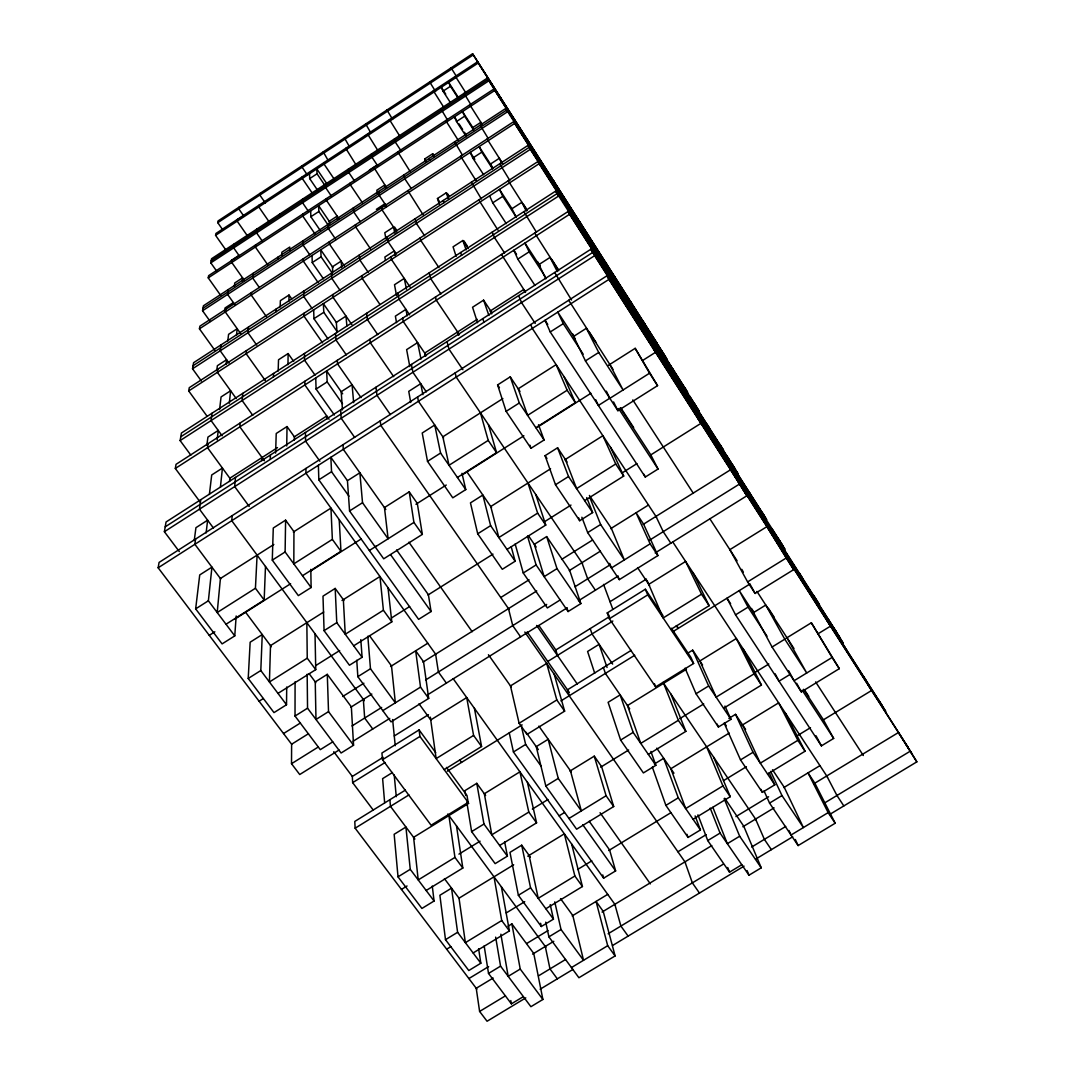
<?xml version="1.0" encoding="UTF-8"?>
<svg xmlns="http://www.w3.org/2000/svg" width="1075" height="1075" viewBox="0 0 1075 1075"><rect width="100%" height="100%" fill="white"/><g stroke="black" fill="none" stroke-linecap="round" stroke-linejoin="round"><path stroke-width="1.5" d="M332.753 741.871L320.296 749.665L295.02 716.044L295.087 681.819M293.945 531.655L293.824 563.864L332.363 539.381L330.952 508.085L293.327 532.044M294.322 440.078L294.335 436.799L326.76 415.985L326.908 419.169M339.055 750.014L299.723 774.524L291.513 763.707L291.621 744.236L158.159 567.788L159.073 562.427L606.864 275.832L907.878 747.085M286.514 704.743L260.808 670.531L262.246 634.559L250.153 642.205L248.218 678.473L273.991 712.604L286.514 704.743L286.716 686.992M311.118 587.528L285.117 551.959L285.601 520.152L273.278 528.013L272.284 560.129L298.339 595.617L311.118 587.528L310.809 569.374M286.729 445.977L287.025 426.547L276.221 433.494L275.617 453.113M287.966 364.721L288.127 353.554L278.519 359.762L278.17 371.05M288.92 301.228L289.014 295.034L280.36 300.664L280.172 306.926M289.699 250.273L289.753 247.075L281.865 252.208L281.771 255.447M226.005 624.239L264.168 600.038L265.485 566.498M270.242 459.428L270.403 454.994M273.426 376.908L273.561 373.468M275.926 311.884L276.033 309.13M277.955 259.33L278.049 257.073M279.634 215.968L279.702 214.086M264.168 600.038L255.433 588.253L257.1 555.117M261.87 460.705L262.031 457.547M234.767 635.889L208.375 600.777L211.936 567.143L199.722 574.937L195.65 608.88L222.095 643.898L234.767 635.889L236.177 615.988M232.2 515.637L231.757 520.703L364.304 700.685M235.492 477.407L234.699 486.599L249.212 506.446M240.195 422.945L239.859 426.842L264.369 460.772M242.748 393.383L242.13 400.518L252.773 415.34M246.43 350.611L246.162 353.688L265.31 380.577M248.473 327.055L247.976 332.766L256.71 345.075M251.442 292.561L251.228 295.061L266.506 316.776M253.095 273.359L252.692 278.035L259.371 287.549M255.554 244.966L255.366 247.035L267.702 264.732M256.925 229.015L256.589 232.899L262.26 241.055M258.981 205.218L258.833 206.964L269.288 222.082M260.002 193.392L259.854 195.045L265.404 203.081M229.539 481.466L229.848 478.214L277.511 447.603M220.388 487.365L222.431 468.082L211.708 474.975L209.383 494.433M229.297 403.246L230.628 390.749L221.074 396.93L219.569 409.548M236.5 335.293L237.199 328.722L228.585 334.325L227.793 340.95M242.265 280.871L242.587 277.861L234.753 282.967L234.39 286.017M206.118 532.945L207.623 520.206L195.932 527.691L194.239 540.55M217.137 439.796L218.238 430.443L207.932 437.095L206.884 444.969M226.046 364.371L226.597 359.722L217.378 365.702L216.76 370.405M195.569 539.072L194.884 544.299L220.751 578.955M200.716 499.741L199.48 509.201L213.455 528.067M208.053 443.679L207.529 447.684L230.211 478.724M212.03 413.23L211.076 420.58L222.122 435.778M217.808 369.182L217.392 372.353L236.258 398.57M220.98 344.914L220.214 350.799L228.988 363.054M225.629 309.385L225.293 311.965L240.652 333.572M228.222 289.592L227.591 294.402L235.277 305.26M232.052 260.338L231.77 262.475L244.482 280.548M234.202 243.891L233.678 247.895L239.376 256.025M237.414 219.367L237.185 221.168L247.68 236.231M239.013 207.179L238.784 208.886L243.434 215.564M224.608 311.065L225.011 308.001L233.356 302.559M179.31 551.596L164.381 531.708L166.061 521.98L590.82 249.279L882.212 705.764M200.125 501.998L175.319 468.458L176.031 464.333L568.003 211.56L836.861 632.732M190.839 455.155L180.13 440.575L181.433 433.01L555.641 191.122L819.499 604.782L813.963 595.859M207.085 416.24L188.703 390.951L189.267 387.685L537.809 161.613L783.057 546.073M201.361 380.98L192.532 368.779L193.581 362.718L528 145.394L764.419 516.067M214.866 350.329L199.439 328.816L199.896 326.155L513.662 121.677L735.031 468.727M210.23 321.479L202.557 310.742L203.417 305.784L505.693 108.494L723.529 450.223L719.833 444.271M220.63 295.343L208.241 277.861L208.617 275.67L493.922 89.023L699.301 411.403L694.329 403.38M216.545 270.954L210.821 262.864L211.547 258.739L487.324 78.099L686.105 389.943M226.126 250.341L215.578 235.344L215.9 233.49L477.488 61.839L666.863 359.131L662.643 352.345M222.579 229.566L217.768 222.686L218.064 220.939L472.597 53.75L657.349 343.637M217.768 222.686L473.282 54.879L472.597 53.75M238.005 219.502L243.608 215.82M363.538 137.13L370.647 132.467M215.578 235.344L478.2 63.022M317.998 190.839L309.694 178.611L317.044 173.787L316.816 168.923L327.149 184.188M450.197 102.273L443.021 91.173L450.479 86.282L448.651 82.412L458.393 97.529M211.184 260.795L488.117 79.429M210.821 262.864L488.923 80.759L487.324 78.099M231.313 260.378L238.932 255.393M369.397 170.052L377.137 164.986M208.241 277.861L494.782 90.448L493.922 89.023M320.323 230.588L310.85 216.733L318.885 211.479L318.603 205.674L329.797 222.122M466.348 136.673L456.526 121.502L464.682 116.167L462.492 111.558L473.363 128.409M425.673 161.976L424.706 158.966L432.714 153.738L434.528 156.533M472.825 127.562L480.861 122.308L482.272 125.049M202.987 308.256L506.661 110.093M202.557 310.742L507.628 111.706L505.693 108.494M376.384 209.343L384.863 203.807L385.495 206.938M199.439 328.816L514.71 123.397L513.662 121.677M323.427 278.788L312.247 262.555L321.089 256.804L320.74 249.776L332.981 267.621M483.602 174.688L472.785 158.025L481.788 152.153L479.127 146.576L493.102 168.184M439.299 204.196L437.471 198.512L446.273 192.788L448.96 196.859M193.057 365.728L529.182 147.342M192.532 368.779L530.378 149.317L528 145.394M188.703 390.951L539.086 163.736L537.809 161.613M327.996 338.88L313.94 318.684L323.79 312.314L323.36 303.634L336.556 322.688M506.271 223.64L492.74 202.826L502.778 196.335L499.485 189.415L512.211 209.047M468.23 248.634L462.855 240.504L453.059 246.833L456.123 256.347M180.788 436.773L557.132 193.567M180.13 440.575L558.624 196.053L555.641 191.122M175.319 468.458L569.629 214.248L568.003 211.56M334.352 415.004L316.077 389.042L327.176 381.907L326.639 370.902L342.656 393.799M534.947 285.413L517.801 259.129L529.142 251.819L524.963 243.044L540.349 266.721M491.799 312.556L483.589 300.153L472.557 307.248L477.555 322.742M477.3 319.302L424.719 353.07L425.391 356.174M489.972 311.172L523.74 289.484L525.03 292.481M165.227 526.817L592.728 252.45M164.381 531.708L594.663 255.662L590.82 249.279M158.159 567.788L609.001 279.352L606.864 275.832M396.608 549.957L428.401 594.744L431.062 611.541L418.605 619.361L318.832 479.826L331.543 471.71L330.845 457.305L347.306 480.512M620.194 407.909L650.805 454.886L658.048 469.036L645.282 477.045L550.239 331.96L563.273 323.642L557.791 312.113L575.004 338.531M538.508 424.746L544.084 439.998L530.983 448.288L506.137 411.349L497.604 384.917L510.235 376.855L519.977 391.448M273.829 544.474L220.415 578.498L217.204 612.535L255.433 588.253M502.872 398.57L442.846 436.813L449.014 465.287L488.225 440.387L480.444 412.854M195.65 608.88L208.375 600.777M272.284 560.129L285.117 551.959M349.563 510.961L362.517 502.724L359.87 472.785L347.44 480.7L349.563 510.961L383.708 558.812L422.341 534.383L417.302 503.382L409.212 491.839L384.46 507.561L388.115 538.777L362.517 502.724M427.514 461.363L440.575 453.059L434.743 425.015L422.22 433.01L427.514 461.363L452.777 497.819L465.771 489.595L461.981 473.296M506.137 411.349L519.306 402.977L510.235 376.855M585.445 360.904L598.721 352.452L586.359 328.305L573.62 336.421L585.445 360.904L617.923 410.704L657.551 385.656L635.177 348.327L608.396 365.325M567.157 390.238L527.61 415.367L518.217 388.801L556.124 364.653L567.157 390.238L575.34 402.668L535.861 427.702M302.492 575.73L340.963 551.314L339.203 519.615M457.399 477.475L496.556 452.642L488.453 424.679M209.249 635.338L214.839 631.791M234.431 619.375L290.613 583.738M310.393 571.188L361.093 539.032M415.944 504.256L446.246 485.027M461.43 475.405L523.888 435.792M537.822 426.95L590.887 393.302M642.89 360.313L655.575 352.278L653.157 348.3M369.37 550.494L376.344 546.06M609.982 398.099L598.385 405.45L595.671 399.658M375.229 546.92L413.915 522.423L409.212 491.839M635.177 348.327L649.555 373.2L609.861 398.341L606.327 391.152M343.946 600.482L335.185 588.428L322.997 596.141L324.072 630.649L349.456 665.237L362.1 657.295L360.81 639.612M586.735 497.577L592.648 512.587L579.694 520.717L555.493 484.744L545.079 455.679L557.589 447.778L567.076 462.008M323.723 612.024L270.51 645.618L269.422 681.98L307.248 658.169L306.845 622.68M341.998 600.482L379.972 576.509L383.399 610.224L391.784 621.861L353.688 645.793M550.588 468.754L490.751 506.54L498.84 537.554L537.634 513.124L527.973 483.038M564.724 459.831L602.887 435.724L615.733 463.97L623.702 476.064L584.639 500.614M248.218 678.473L260.808 670.531M324.072 630.649L336.771 622.64L335.185 588.428M477.703 533.791L490.617 525.648L482.85 495.037L470.46 502.885L477.703 533.791L502.294 569.293L515.153 561.231L511.243 546.906M555.493 484.744L568.527 476.534L557.589 447.778M383.399 610.224L345.25 634.25L343.342 599.635M615.733 463.97L576.603 488.601L565.356 459.428M259.075 701.209L263.321 698.548M315.687 665.613L339.66 650.55M391.421 617.991L409.656 606.528M427.944 595.026L492.995 554.122M544.192 521.926L570.986 505.075M621.605 473.242L636.938 463.607M650.818 454.873L700.967 423.335L698.28 418.941M277.982 693.388L315.754 669.644L315.015 633.766M507.01 549.419L545.751 525.07L535.78 494.554M327.284 674.347L315.244 681.913L315.983 719.471L328.52 711.623L327.284 674.347L351.35 706.893L353.554 745.244L341.084 753.011L307.544 708.183L307.168 674.227M546.664 536.586L534.329 544.326L544.152 576.657L556.998 568.621L546.664 536.586L569.656 570.368L580.863 603.586L568.097 611.554L536.102 564.926L527.529 536.197M295.02 716.044L307.544 708.183M428.697 698.414L420.513 687.113L415.662 650.805L423.537 661.743L428.697 698.414L391.045 721.876L357.841 676.659L370.472 668.758L367.825 636.239M560.142 599.971L547.363 607.953L523.256 572.988L536.102 564.926M657.913 555.587L650.12 543.829L636.077 512.788L643.589 524.143L657.913 555.587L619.308 579.64L587.676 532.609L600.616 524.492L589.705 497.12M283.545 733.54L300.436 722.964M342.697 696.506L363.887 683.23M390.588 666.513L427.769 643.226M500.748 597.525L529.048 579.801M561.593 559.43L592.513 540.067M610.694 528.672L648.48 505.022M291.621 744.236L308.498 733.688M350.678 707.296L371.843 694.074M422.865 662.16L536.734 590.954M569.226 570.637L600.441 551.126M643.146 524.412L730.597 469.735L746.883 495.777L655.172 552.94M291.513 763.707L318.24 747.031M351.995 725.947L381.679 707.431M425.633 679.978L546.678 604.419M574.95 586.775L610.062 564.845M649.246 540.389L739.412 484.099M382.808 710.642L420.513 687.113M650.12 543.829L611.447 567.963L609.673 563.394M353.097 741.253L389.741 718.409M427.971 694.584L567.17 607.805M578.457 600.764L618.165 576.012M394.27 735.958L428.455 714.687M610.022 601.704L646.465 579.022M430.739 719.954L466.711 697.581L473.591 735.421L481.573 746.507L444.19 769.633M648.763 584.357L685.608 561.446L701.532 594.179L709.137 605.709L670.813 629.413M435.724 752.661L419.102 729.898L381.934 753.011L382.512 759.689L431.102 825.237L468.149 802.42L467.007 795.527L446.474 767.402M671.405 628.217L690.956 657.443L693.617 663.49L655.656 686.885L609.364 618.73L607.241 612.925L645.336 589.234L663.02 615.693M373.361 810.241L352.654 782.64L352.318 776.446L383.184 757.27M557.441 655.441L555.842 649.958L609.525 616.593M382.512 759.689L419.935 736.442L419.102 729.898M609.364 618.73L647.728 594.892L645.336 589.234M352.654 782.64L385.065 762.511M547.793 661.434L612.844 621.028M392.482 772.522L382.619 778.636L384.648 802.783M473.591 735.421L436.141 758.614L430.336 717.119M701.532 594.179L663.154 617.964L647.11 580.527M405.382 790.112L354.777 821.448L355.14 828.193L476.87 989.121M631.159 650.375L567.466 689.801L569.212 695.78M519.117 723.273L556.81 699.959L546.678 663.436L510.477 685.917L519.117 723.273L527.005 734.4L564.63 711.153L554.216 674.253M747.609 581.898L786.255 557.992L793.686 569.629L755.12 593.454L747.609 581.898L729.871 549.661L766.945 526.629L786.255 557.992M355.14 828.193L408.917 794.936M447.348 771.165L522.141 724.899M560.908 700.927L634.72 655.266M672.614 631.831L750.095 583.9M589.234 821.287L609.606 849.989L615.626 870.898L603.653 878.168L513.433 751.976L525.635 744.438L521.214 725.477M803.536 689.303L823.423 719.82L833.663 738.431L821.407 745.875L735.555 614.833L748.066 607.12L739.237 590.618L753.736 612.871M485.618 795.513L476.776 783.326L464.924 790.636L465.73 795.554M687.288 653.466L692.676 650.147L702.58 664.995M468.781 803.334L413.593 837.331L418.215 879.928L454.94 857.407L448.907 815.576M686.428 669.255L627.477 705.563L640.754 743.389L678.365 720.317L663.611 683.297M699.247 661.353L736.308 638.523L754.059 673.877L761.436 685.071L723.569 708.264M398.019 876.837L410.247 869.326L405.92 827.038L394.162 834.294L398.019 876.837L421.911 908.456L434.072 901.011L432.271 886.042M504.632 841.712L507.4 856.143L495.145 863.642L471.629 831.62L483.952 824.041L476.776 783.326M545.818 786.027L558.247 778.394L548.183 739.277L536.237 746.655L545.818 786.027L576.617 829.201L613.691 806.546L601.583 766.623L594.26 756.155L569.978 771.071M620.624 740.07L633.148 732.371L620.141 694.893L608.114 702.311L620.624 740.07L643.388 772.925L655.857 765.306L650.886 751.438M724.953 706.047L730.987 719.336L718.423 727.022L696.036 693.738L708.653 685.971L692.676 650.147M772.065 647.016L784.79 639.195L765.776 605.05L753.548 612.589L772.065 647.016L801.332 691.883L839.306 668.677L811.343 622.774L786.053 638.308M401.445 889.415L407.049 885.988M458.931 854.141L480.068 841.174M532.367 809.085L547.954 799.531M600.643 767.187L628.647 750.014M679.736 718.664L703.708 703.95M754.771 672.614L768.8 664.014M817.86 633.901L830.505 626.147L827.078 620.611M528.806 812.082L491.799 834.791L484.341 793.753L519.924 771.823L528.806 812.082L536.573 822.845L499.62 845.488M754.059 673.877L716.138 697.137L699.892 660.95M426.157 890.49L462.814 868.036L456.499 825.882M648.319 754.368L685.863 731.363L670.854 694.007M559.094 815.844L564.469 812.552M790.017 674.428L779.026 681.174L775.142 673.783M530.351 857.084L521.711 845.192L509.98 852.381L518.365 895.273L541.303 926.516L553.45 919.152L550.225 904.626M654.447 763.976L663.705 758.292L678.271 797.825L700.416 829.954L688.081 837.438L665.882 805.39L652.337 767.12M728.863 718.423L735.528 714.337L745.593 729.414M568.971 818.465L606.098 795.742L594.26 756.155M839.306 668.677L832.104 657.457L794.062 680.744L788.674 670.8M513.689 864.784L459.025 898.189L465.381 942.654L501.729 920.536L494.003 876.824M527.758 856.184L564.335 833.824L574.87 876.017L582.435 886.526L545.858 908.751M729.24 733.043L670.867 768.719L685.689 808.575L722.924 785.919L706.651 746.843M741.938 725.276L778.636 702.848L797.852 740.326L805.041 751.237L767.563 774.013M445.493 939.684L457.601 932.307L451.527 888.152L439.89 895.273L445.493 939.684L468.794 970.537L480.834 963.227L478.617 948.741M518.365 895.273L530.566 887.843L521.711 845.192M665.882 805.39L678.271 797.825M769.189 772.831L774.793 784.817L762.35 792.356L740.527 759.891L753.024 752.285L735.528 714.337M446.676 949.198L450.922 946.605M506.218 912.944L524.721 901.683M577.584 869.5L591.788 860.847M608.692 850.553L670.921 812.673M723.515 780.652L746.413 766.703M796.548 736.173L810.496 727.681M822.966 720.089L871.61 690.486L867.955 684.6M574.87 876.017L538.226 898.324L529.102 855.364M797.852 740.326L760.307 763.169L742.57 724.886M508.018 926.247L511.875 923.895L533.737 953.444L542.888 999.468L530.902 1006.697L500.56 966.143L495.656 937.145M473.121 952.961L509.416 930.91L501.407 886.888M693.066 819.284L730.248 796.696L713.719 757.284M468.888 978.559L488.641 966.586M526.75 943.474L547.995 930.587M572.169 915.927L607.711 894.36M677.922 851.776L706.221 834.617M735.932 816.597L768.625 796.777M783.782 787.585L819.943 765.642M523.364 996.619L511.377 1003.848L488.52 973.439L500.56 966.143M615.102 955.93L607.697 945.704L596.061 901.428L603.209 911.358L615.102 955.93L578.914 977.739L548.895 936.849L561.016 929.499L554.767 901.871M741.79 864.743L729.522 872.161L707.74 840.569L720.075 833.085L710.199 808.118M835.181 823.235L828.153 812.619L808.024 772.871L814.837 783.164L835.181 823.235L798.134 845.568L769.566 803.092L781.982 795.567L770.627 771.393M493.143 978.035L476.225 988.274L479.611 1011.441L487.069 1021.25L525.782 997.882M532.595 954.13L553.8 941.297M602.067 912.057L711.784 845.595M742.852 826.769L774.067 807.863M813.923 783.729L898.458 732.518L916.841 761.853L829.618 814.501M511.875 923.895L520.233 969.059L508.193 976.342L500.856 934.188M724.147 798.591L739.667 836.229L727.345 843.687L712.859 807.325M479.611 1011.441L505.465 995.813M538.494 975.858L565.584 959.478M608.128 933.772L723.421 864.098M751.667 847.033L785.718 826.447M824.149 803.227L910.095 751.277M571.457 967.581L607.697 945.704M828.153 812.619L791.039 835.02L788.969 830.518M540.12 989.228L572.894 969.448M612.548 945.516L744.048 866.141M755.55 859.207L792.678 836.793M720.075 833.085L748.979 875.211L761.234 867.821L743.766 826.232L724.725 798.241M410.247 869.326L434.072 901.011M457.601 932.307L480.834 963.227M333.774 751.707L352.318 776.446M245.624 612.266L271.343 646.747M414.896 839.064L390.467 806.344L389.876 799.719M444.432 878.638L459.401 898.687M309.076 673.608L315.862 682.732M328.52 711.623L353.554 745.244M520.233 969.059L542.888 999.468M307.248 658.169L315.754 669.644M454.94 857.407L462.814 868.036M501.729 920.536L509.416 930.91M372.756 728.998L364.667 718.046L363.337 699.382M557.32 978.841L549.983 968.911L545.28 946.457M447.778 814.044L545.898 947.303M336.771 622.64L362.1 657.295M370.472 668.758L395.358 702.808L391.502 665.936L369.477 635.634M419.935 736.442L468.149 802.42M483.952 824.041L507.4 856.143M530.566 887.843L553.45 919.152M561.016 929.499L583.523 960.298L572.814 915.537L560.532 898.633M285.601 520.152L294.241 532.044M419.008 703.803L430.605 719.78M459.616 759.716L461.551 762.377M332.363 539.381L340.963 551.314M446.367 683.109L438.398 672.009L435.63 654.191M628.122 936.11L620.893 926.059L614.846 904.317M435.818 654.447L305.972 473.228L305.905 468.458M453.153 678.648L615.464 905.177M319.88 461.229L305.569 441.126L305.461 432.486M287.025 426.547L294.631 437.203M525.971 732.183L538.347 749.611M558.247 778.394L581.333 810.913L570.449 770.788M331.543 471.71L348.985 496.22M390.601 554.7L431.062 611.541M525.635 744.438L541.142 766.233M582.771 824.74L615.626 870.898M288.127 353.554L293.69 361.442M329.058 419.237L304.857 384.931L304.816 381.276M385.804 509.496L343.301 449.337L342.992 444.714M408.903 542.19L472.167 631.71M488.426 654.715L511.283 687.059M538.884 726.122L571.161 771.796M600.065 812.713L650.362 883.878M315.069 375.162L304.547 360.192L304.467 353.487M354.656 437.404L341.205 418.269L340.641 409.898M413.915 522.423L422.341 534.383M606.098 795.742L613.691 806.546M556.81 699.959L564.63 711.153M327.176 381.907L342.522 403.797M509.066 609.458L380.792 425.351L380.227 420.889M524.802 632.033L685.541 862.728M361.052 397.616L337.537 363.874L337.308 360.327M322.567 342.817L304.01 316.184L303.97 313.282M289.014 295.034L291.795 299.011M520.582 636.843L512.735 625.61L508.488 608.625M699.462 893.056L692.354 882.871L684.936 861.854M312.22 308.713L303.755 296.525L303.688 291.164M527.18 631.939L569.387 692.542M323.79 312.314L336.865 331.194M538.911 625.543L555.842 649.958M390.346 414.56L376.989 395.318L375.968 387.228M536.627 625.435L577.275 684.036M346.325 354.898L335.924 339.928L335.494 333.425M440.575 453.059L465.771 489.595M490.617 525.648L515.153 561.231M633.148 732.371L655.857 765.306M351.874 324.623L333.062 297.345L332.874 294.537M318.106 282.55L303.311 261.131L303.284 258.779M443.626 437.942L418.43 401.271L417.611 396.957M466.953 471.898L491.544 507.696M629.681 708.774L605.386 673.407L603.411 667.548M656.758 748.187L673.944 773.194M340.157 290.505L331.785 278.317L331.436 273.131M309.721 254.735L303.11 245.14L303.056 240.746M393.692 376.653L370.338 342.723L369.907 339.297M426.305 391.838L412.907 372.259L411.429 364.452M612.656 664.095L592.029 633.954L590.202 628.606M314.975 233.88L302.747 216.048L302.733 214.1M377.742 334.634L367.408 319.584L366.615 313.309M321.089 256.804L332.242 273.05M335.911 239.591L328.426 228.612L328.144 224.379M379.972 304.48L362.208 278.438L361.872 275.724M556.998 568.621L580.863 603.586M739.667 836.229L761.234 867.821M308.203 210.996L302.586 202.785L302.545 199.13M344.793 266.493L329.474 244.079L329.326 241.808M528.43 535.713L536.17 547.027M426.493 355.677L403.259 321.506L402.628 318.2M368.214 272.297L359.883 260.069L359.252 255.057M312.65 193.675L302.277 178.45L302.263 176.824M318.885 211.479L328.332 225.347M582.502 563.542L456.23 377.097L455.155 372.931M663.02 682.423L756.168 819.956M317.044 173.787L325.335 186.029M331.261 195.919L325.671 187.668L325.429 184.134M409.642 314.868L399 299.172L397.857 293.112M595.402 590.202L587.676 578.82L581.924 562.695M771.366 849.653L764.379 839.347L755.564 819.069M607.241 612.925L609.122 615.693M339.015 218.87L326.531 200.487L326.41 198.606M488.225 440.387L496.556 452.642M537.634 513.124L545.751 525.07M678.365 720.317L685.863 731.363M722.924 785.919L730.248 796.696M307.49 175.144L302.142 167.27L302.129 165.725M334.406 179.431L324.086 164.153L323.978 162.567M462.882 369.719L448.974 349.133L447.025 341.595M360.327 221.692L353.823 212.057L353.299 207.959M370.66 249.091L355.704 226.986L355.422 224.796M362.436 202.799L350.383 184.887L350.154 183.073M396.366 254.049L388.088 241.754L387.161 236.917M327.929 160.108L323.252 151.844M410.045 287.025L391.448 259.478L390.951 256.858M440.952 293.986L430.712 278.694L429.194 272.862M394.579 227.067L396.42 229.835M396.89 232.052L382.015 209.853L381.612 207.73M497.604 384.917L499.445 387.645M545.079 455.679L546.947 458.461M724.442 723.058L726.27 725.786M459.442 334.674L436.289 300.207L435.469 297.022M354.387 180.788L348.811 172.511L348.381 169.097M589.396 495.441L611.326 528.282L624.32 559.927L600.616 524.492M637.569 567.6L649.555 585.566M676.309 625.637L678.164 628.391L676.928 625.61M772.535 769.767L784.239 787.303L803.388 827.562L781.982 795.567M349.173 146.173L344.443 137.923M519.306 402.977L544.084 439.998M568.527 476.534L592.648 512.587M647.728 594.892L693.617 663.49M708.653 685.971L730.987 719.336M753.024 752.285L774.793 784.817M386.678 206.521L379.273 195.448L378.521 191.498M356.215 165.147L345.747 148.283M424.638 235.788L416.361 223.385L415.152 218.722M377.567 165.631L372.017 157.313L371.399 154.034M386.651 187.776L373.952 167.512M438.922 267.608L420.795 240.451L420.137 237.938M411.282 188.555L404.805 178.786L403.81 174.997M370.472 132.198L365.675 123.974M423.201 214.96L407.868 190.624M377.768 150.339L367.569 133.958M401.553 151.575L395.278 142.088L394.458 138.93M410.247 171.704L397.831 151.898M656.529 517.263L532.3 328.426L530.687 324.583M672.681 541.8L827.535 777.171M392.563 119.325L386.96 109.999M670.827 543.184L663.235 531.655L655.965 516.403M843.821 805.928L836.955 795.487L826.742 775.962M399.725 136.041L389.446 119.607M437.471 198.512L439.258 201.227M463.768 240.692L467.329 246.081M535.229 323.427L521.536 302.572L518.634 295.625M424.706 158.966L426.533 161.747M447.348 193.46L449.122 196.161M504.565 252.974L494.446 237.521L492.202 232.133M547.753 324.435L545.038 320.269L550.239 331.96M730.624 603.747L726.996 598.197L735.555 614.833M525.541 292.239L501.501 254.439M476.037 180.627L460.611 156.251M572.653 333.908L574.44 336.677M620.893 407.976L633.645 427.554M751.492 608.463L754.126 612.522M805.188 690.902L808.776 696.412M563.273 323.642L583.201 354.213M618.609 408.54L658.048 469.036M748.066 607.12L767.012 636.198M802.178 690.15L833.663 738.431M481.372 198.996L471.401 182.172M516.551 254.385L513.837 250.22L517.801 259.129M497.994 230.171L478.778 199.896M474.828 159.396L470.259 152.354L472.785 158.025M598.721 352.452L623.07 389.97L609.794 364.452M784.79 639.195L806.72 672.99L786.981 637.744M447.442 119.916L440.777 108.588M537.5 261.588L540.201 265.727M458.259 140.368L445.749 120.548M529.142 251.819L545.347 276.772M462.478 155.19L454.618 141.833M536.465 232.281L523.874 211.654M445.708 94.116L441.274 87.25L443.021 91.173M551.744 259.411L558.409 269.717M558.678 270.739L534.692 233.033M481.788 152.153L492.578 168.856M456.257 119.634L454.443 116.826L456.526 121.502M458.985 123.84L462.613 129.443M464.427 132.252L466.241 135.06M571.524 300.006L554.66 272.499M435.55 91.442L429.678 81.942M502.778 196.335L516.282 217.177M443.72 107.231L433.359 90.784M589.342 332.108L596.034 342.428M768.329 608.222L774.175 617.225M613.019 369.424L568.702 300.261M632.799 399.927L693.388 493.385M709.782 518.674L737.114 560.827M756.921 591.398L793.982 648.548M815.616 681.913L863.319 755.51M488.157 138.393L480.122 125.184M502.562 163.373L487.096 138.984M450.479 86.282L458.541 98.792M509.819 180.452L499.66 163.803M523.592 204.546L526.293 208.738M527.153 210.552L508.247 180.775M464.682 116.167L473.591 129.968M649.555 373.2L657.551 385.656M456.163 75.962L451.11 67.859M465.757 92.705L455.397 76.325M470.863 104.598L464.024 93.364M482.312 124.566L469.802 104.812M473.282 54.879L665.519 356.792M488.923 80.759L687.664 392.442L684.56 387.443M607.603 267.823L612.575 275.617M514.71 123.397L738.001 473.726L732.021 464.104M638.805 318.509L644.221 327.002M530.378 149.317L766.663 519.682L762.188 512.466M676.981 380.496L682.934 389.835M569.629 214.248L839.871 637.569M724.738 458.084L731.363 468.445M594.663 255.662L885.746 711.462L878.718 700.147M609.001 279.352L911.721 753.293M777.615 537.554L784.925 549.325L772.159 529.008M833.891 628.217L843.028 642.931L827.898 618.824M905.096 742.933L916.841 761.853M643.522 321.882L644.798 323.951M658.357 345.626L662.536 352.345M672.654 368.846L674.159 371.292M689.707 396.137L694.638 404.093M707.148 424.45L708.949 427.353M727.022 456.27L732.935 465.797M748.603 491.288L750.793 494.809M799.397 573.163L802.098 577.517M863.064 675.785L866.504 681.322M630.918 302.129L632.167 304.131M639.813 316.48L641.13 318.59M657.658 345.263L660.574 349.966M669.591 364.519L671.136 367.018M690.755 398.677L694.235 404.281M705.025 421.696L706.88 424.692M730.557 462.895L734.776 469.694M747.918 490.912L750.189 494.567M779.308 541.545L784.522 549.97M800.888 576.375L803.724 580.957M840.408 640.136L847.046 650.845M605.467 262.192L606.622 264.06M613.744 275.576L614.954 277.538M630.353 302.438L633.067 306.818M641.466 320.417L642.904 322.742M661.206 352.331L664.444 357.572M674.509 373.858L676.242 376.653M698.347 412.41L702.284 418.766M714.566 438.64L716.689 442.08M743.927 486.128L748.818 494.03M764.15 518.822L766.798 523.122M801.211 578.753L807.433 588.831M579.653 221.692L580.715 223.412M587.286 234.068L588.415 235.895M602.618 258.941L605.131 263.012M612.898 275.603L614.228 277.767M631.146 305.206L634.143 310.057M643.468 325.174L645.067 327.781M665.546 360.985L669.188 366.898M680.582 385.374L682.544 388.559M707.834 429.57L712.376 436.92M726.619 460.019L729.078 464.024M761.087 515.933L766.892 525.339M785.207 555.036L788.392 560.209M579.479 221.88L593.279 244.307M604.567 262.609L621.014 289.309M634.559 311.293L654.473 343.624M671.015 370.499L695.632 410.448M716.326 444.042L747.515 494.675M774.121 537.876L793.686 569.629M574.991 214.839L589.799 238.892M599.716 255.003L617.359 283.666M629.278 303.016L650.644 337.738M665.223 361.415L691.668 404.361M709.917 434.004L743.457 488.48M553.464 180.6L554.431 182.186M560.438 191.968L561.472 193.634M574.467 214.785L576.764 218.521M583.873 230.077L585.082 232.066M600.576 257.274L603.33 261.736M611.863 275.643L613.341 278.035M632.113 308.592L635.473 314.048M645.927 331.06L647.741 334.002M670.975 371.816L675.154 378.615M688.255 399.94L690.526 403.636M720.035 451.634L725.383 460.342M742.274 487.835L745.23 492.632M556.944 186.526L560.021 191.552M580.191 224.379L583.846 230.346M607.993 269.664L612.428 276.866M641.869 324.811L647.325 333.68L635.983 315.58M684.023 393.45L690.902 404.643L677.492 383.211M737.92 481.21L746.883 495.777M552.402 179.404L555.439 184.349M575.273 216.666L578.874 222.538M602.645 261.265L606.999 268.36M540.228 159.839L541.155 161.357M561.311 194.226L562.413 195.999M586.399 235.129L587.716 237.266M616.768 284.62L618.367 287.24M654.245 345.72L656.247 348.999M701.679 423.053L704.246 427.259M526.898 138.93L527.771 140.368M533.2 149.223L534.127 150.742M545.872 169.931L547.941 173.317M554.364 183.825L555.479 185.626M569.495 208.523L571.981 212.595M579.721 225.226L581.051 227.403M598.063 255.218L601.1 260.177M610.6 275.697L612.239 278.371M633.35 312.852L637.139 319.06M649.058 338.531L651.128 341.904M677.989 385.791L682.867 393.759M499.942 96.642L500.722 97.932M505.546 105.861L506.379 107.218M516.82 124.377L518.674 127.414M524.398 136.807L525.379 138.42M537.863 158.939L540.08 162.58M546.987 173.922L548.169 175.87M563.367 200.823L566.082 205.285M574.561 219.219L576.025 221.625M594.905 252.638L598.305 258.215M608.987 275.751L610.842 278.801M634.922 318.361L639.303 325.55M811.343 622.774L832.104 657.457M741.804 569.333L743.376 572.182M750.417 584.948L755.12 593.454M796.656 683.27L801.332 691.883M816.019 735.784L821.407 745.875M785.583 713.424L805.041 751.237M501.541 162.674L499.297 158.307L490.442 164.072L492.578 168.493M526.28 210.996L521.845 202.328L511.982 208.711L516.228 217.499M557.293 271.545L550.051 257.409L538.938 264.558L545.858 278.882M743.43 649.354L761.436 685.071M613.583 401.942L617.923 410.704M692.932 572.599L709.137 605.709M643.885 474.183L645.282 477.045M795.339 839.521L798.134 845.568M610.573 447.402L623.702 476.064M764.043 790.918L769.566 803.092M760.993 789.346L762.35 792.356M489.609 195.811L492.74 202.826M724.201 723.22L740.527 759.891M717.119 724.053L718.423 727.022M563.999 376.626L575.34 402.668M685.071 668.153L696.036 693.738M747.085 870.562L748.979 875.211M618.098 576.563L619.308 579.64M727.708 867.512L729.522 872.161M654.46 683.794L655.656 686.885M697.944 814.85L707.74 840.569M695.122 815.925L700.416 829.954M581.871 517.236L587.676 532.609M578.552 517.693L579.694 520.717M603.559 584.397L612.898 609.431M686.938 834.294L688.081 837.438M490.617 310.756L491.718 313.873M432.714 153.738L433.736 156.722M446.273 192.788L448.463 199.103M462.855 240.504L466.12 249.884M483.589 300.153L488.897 315.445M607.053 667.468L599.124 644.328L587.595 651.477L594.717 673.232M529.935 445.211L530.983 448.288M417.584 123.773L418.094 125.291M429.18 158.442L429.785 160.256M443.236 200.474L443.988 202.705M460.651 252.531L461.578 255.312M482.756 318.657L483.965 322.258M567.076 608.369L568.097 611.554M457.601 331.947L458.514 335.185M515.153 543.977L523.256 572.988M602.766 874.929L603.653 878.168M571.645 844.023L582.435 886.526M527.395 782.264L536.573 822.845M509.254 732.881L513.433 751.976M545.737 922.148L548.895 936.849M540.631 923.277L541.303 926.516M385.468 188.219L384.81 185.021L376.841 190.208L377.446 193.46M394.807 233.1L393.558 227.067L384.796 232.751L385.938 238.865M406.471 289.135L404.24 278.425L394.512 284.727L396.527 295.558M421.01 359.037L417.597 342.589L406.632 349.63L409.817 366.615M395.183 255.541L394.27 250.932L384.863 257.033L385.414 260.137M407.197 315.808L405.907 309.358L395.385 316.144L396.541 322.675M422.918 394.659L420.728 383.681L408.755 391.354L410.731 402.467M474.411 708.317L481.573 746.507M510.813 1000.556L511.377 1003.848M466.805 802.111L471.629 831.62M484.167 945.906L488.52 973.439M388.021 587.743L391.784 621.861M392.63 719.551L395.237 745.701M394.203 774.981L396.285 796.683M337.416 219.125L337.147 216.129L329.232 221.289L329.447 224.326M341.702 267.608L341.138 261.144L332.43 266.802L332.78 271.706M346.876 325.927L346.002 316.104L336.327 322.366L337.026 332.296M353.662 402.668L352.076 384.716L341.192 391.717L342.468 409.857M356.752 660.278L357.841 676.659M309.546 173.693L309.694 178.611M310.675 210.861L310.85 216.733M312.032 255.447L312.247 262.555M313.685 309.909L313.94 318.684M315.741 377.916L316.077 389.042M318.388 465.273L318.832 479.826"/></g></svg>
